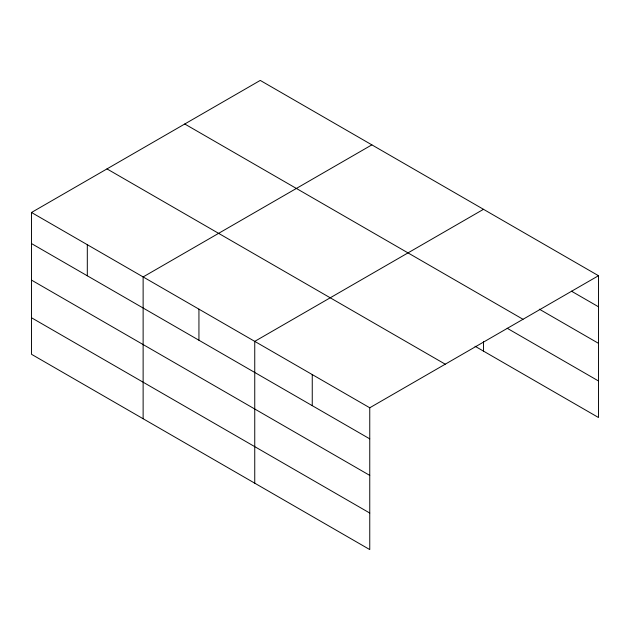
<?xml version="1.0" encoding="UTF-8"?>
<svg xmlns="http://www.w3.org/2000/svg" width="630" height="630" viewBox="0 0 630 630"><rect width="100%" height="100%" fill="white"/><g stroke="black" fill="none" stroke-linecap="round" stroke-linejoin="round"><path stroke-width="0.94" d="M31.5 212.483L369.755 407.775L369.755 549.581L31.5 354.288L31.5 212.483L260.245 80.419L598.5 275.712L598.5 417.517L475.036 346.24M371.865 144.861L143.128 276.932L143.128 418.737M483.494 209.31L254.748 341.373L254.748 483.186M369.755 407.775L598.5 275.712M571.442 291.17L598.5 306.794M539.304 309.157L598.5 343.334M184.755 124L523.018 319.292M507.174 328.254L598.5 380.977M106.982 168.903L445.245 364.195M31.5 243.574L369.755 438.858M31.5 280.106L369.755 475.398M31.5 317.756L369.755 513.04M483.494 341.507L483.494 351.123M312.252 374.574L312.252 405.665M198.938 309.149L198.938 340.239M87.31 244.708L87.31 275.79"/></g></svg>
